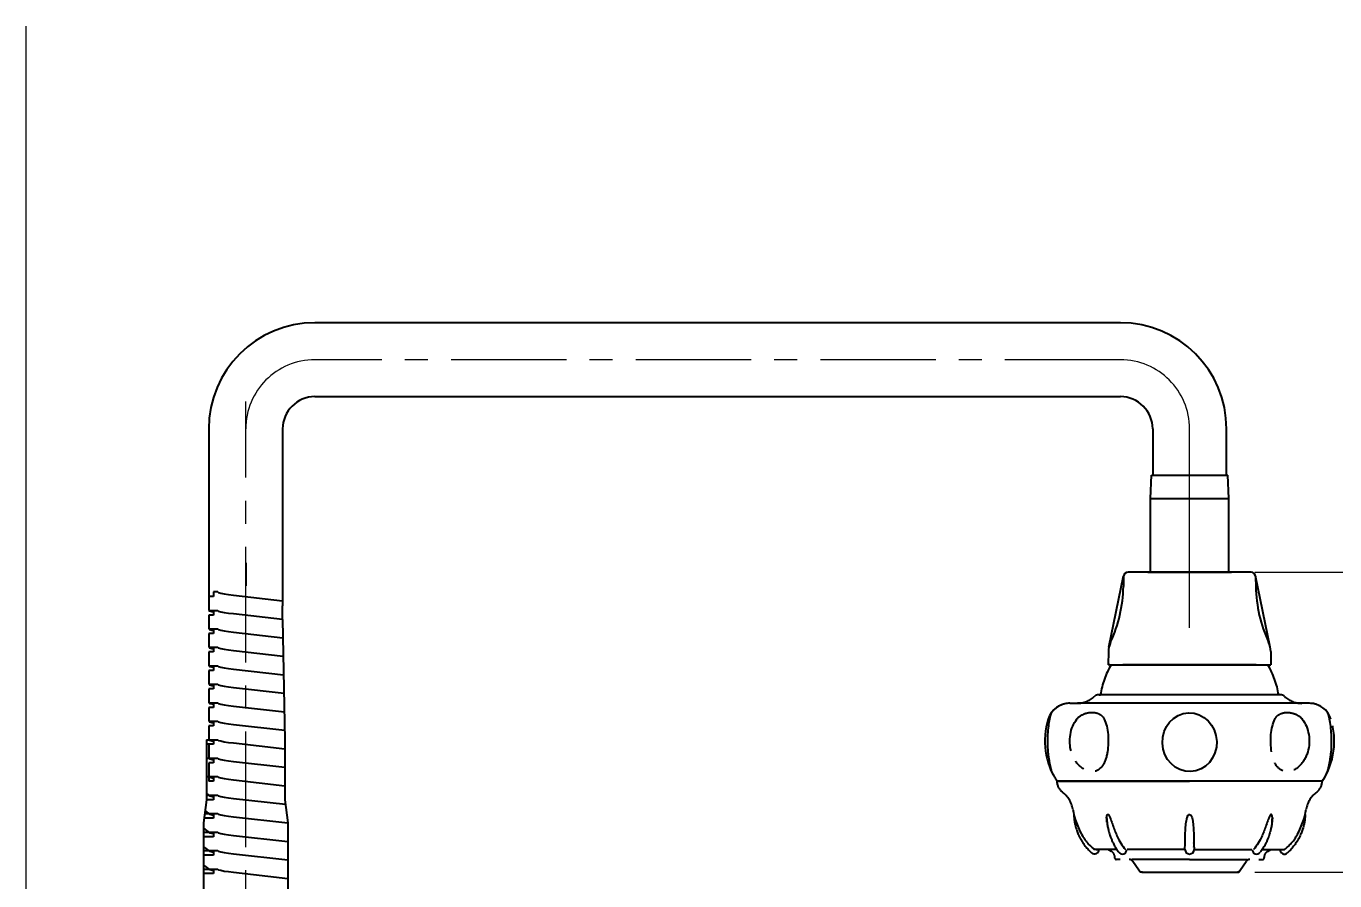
# Model space of a CAD drawing. Extents: x 0 to 1128, y 0 to 827.
# Drawn here: x 216.3 to 499.8, y 294.3 to 479.3 of the extents above; entities that cross this region are included whole.
import ezdxf

# ---------------------------------------------------------------- set-up
doc = ezdxf.new("R2010")
doc.units = 0
doc.header["$LTSCALE"] = 10
doc.header["$MEASUREMENT"] = 0
doc.header["$PDMODE"] = 3
doc.header["$PDSIZE"] = -10
for name, pattern in [('CENTER', [2, 1.25, -0.25, 0.25, -0.25]), ('CENTER2', [28.575, 19.05, -3.175, 3.175, -3.175]), ('HIDDEN', [0.375, 0.25, -0.125]), ('PHANTOM', [2.5, 1.25, -0.25, 0.25, -0.25, 0.25, -0.25])]:
    doc.linetypes.add(name, pattern=pattern)
doc.layers.get('0').update_dxf_attribs({"linetype": 'CONTINUOUS'})
doc.layers.get('DEFPOINTS').update_dxf_attribs({"linetype": 'CONTINUOUS'})
for name, color, linetype in [('1', 7, 'CONTINUOUS'), ('5', 5, 'CENTER'), ('DEF_LAYER_DETAIL_ITEM', 7, 'CONTINUOUS')]:
    doc.layers.add(name, color=color, linetype=linetype)
doc.layers.add('Cneter', color=1, linetype='CENTER2', lineweight=13)
doc.layers.add('DLB3013-CR2S_시공도$0$치수선', color=7, linetype='CONTINUOUS', lineweight=20)
doc.styles.add('Daelim Dimension', font='')
doc.styles.add('DLB3013-CR2S_시공도$0$Daelim Dimension', font='H2GTRE.TTF')
doc.styles.get('Daelim Dimension').set_extended_font_data('나눔고딕')
doc.dimstyles.new('DLB3013-CR2S_시공도$0$DEFAULT', dxfattribs={"dimscale": 2, "dimtxt": 2, "dimasz": 2, "dimexe": 0, "dimexo": 2, "dimgap": 1, "dimtad": 1, "dimdec": 1, "dimzin": 9, "dimdsep": 46, "dimtxsty": 'DLB3013-CR2S_시공도$0$Daelim Dimension', "dimcen": 0.5, "dimclrd": 252, "dimclre": 252, "dimclrt": 3, "dimadec": 1, "dimazin": 0, "dimtfac": 1, "dimtdec": 1, "dimtix": 1, "dimtmove": 0, "dimatfit": 3, "dimfxl": 1, "dimtolj": 1, "dimtzin": 1, "dimlwd": 9, "dimlwe": 9, "dimarcsym": 0})

# ---------------------------------------------------------------- blocks, each defined once
blk = doc.blocks.new('*D4')
at = {"color": 5, "lineweight": 9, "ltscale": 0.5, "transparency": 16777216}
for p, q in [((482.44, 361.1), (520.94, 361.1)), ((518.94, 300.18), (518.94, 357.1)), ((482.44, 296.18), (520.94, 296.18))]:
    blk.add_line(p, q, dxfattribs=at)
at = {"color": 5, "ltscale": 0.5, "transparency": 16777216}
for points in [[(518.27, 357.1), (519.61, 357.1), (518.94, 361.1)], [(518.27, 300.18), (519.61, 300.18), (518.94, 296.18)]]:
    blk.add_solid(points, dxfattribs=at)
at = {"layer": 'DEFPOINTS', "color": 0, "ltscale": 0.5, "transparency": 16777216}
for p in [(478.44, 361.1), (518.94, 361.1), (478.44, 296.18)]:
    blk.add_point(p, dxfattribs=at)
at = {"color": 7, "ltscale": 0.5, "transparency": 16777216, "insert": (511.81, 328.64), "char_height": 10, "attachment_point": 5, "rotation": 90, "style": 'Daelim Dimension'}
blk.add_mtext('\\A1;64.9', dxfattribs=at)

msp = doc.modelspace()

# ---------------------------------------------------------------- linework, layer by layer
at = {"color": 7, "linetype": 'Continuous'}
for p, q in [((453.31, 415.13), (278.81, 415.13)), ((278.81, 399.13), (453.31, 399.13)), ((255.81, 392.13), (255.81, 355.85)), ((271.81, 392.13), (271.81, 353.85)), ((460.31, 392.13), (460.31, 382.1)), ((459.81, 377.1), (460.06, 382.1)), ((460.06, 382.1), (476.56, 382.1)), ((476.81, 377.1), (476.56, 382.1)), ((459.81, 377.1), (476.81, 377.1)), ((459.81, 361.1), (459.81, 377.1)), ((476.81, 361.1), (476.81, 377.1)), ((459.25, 361.1), (477.38, 361.09)), ((255.81, 355.85), (255.81, 352.85)), ((256.81, 355.85), (255.81, 355.85)), ((256.81, 356.85), (256.81, 355.85)), ((257.81, 356.85), (256.81, 356.85)), ((255.81, 352.85), (257.81, 352.85)), ((255.81, 351.85), (255.81, 348.85)), ((256.81, 351.85), (255.81, 351.85)), ((256.51, 352.59), (256.81, 352.54)), ((256.81, 352.85), (256.81, 351.85)), ((271.81, 350.85), (271.81, 353.85)), ((255.81, 348.85), (257.81, 348.85)), ((256.81, 348.85), (256.81, 347.85)), ((255.81, 347.85), (255.81, 344.85)), ((256.81, 347.85), (255.81, 347.85)), ((256.51, 348.59), (256.81, 348.54)), ((255.81, 344.85), (257.81, 344.85)), ((255.81, 343.85), (255.81, 340.85)), ((256.81, 343.85), (255.81, 343.85)), ((256.51, 344.59), (256.81, 344.54)), ((256.81, 344.85), (256.81, 343.85)), ((255.81, 340.85), (257.81, 340.85)), ((256.42, 340.6), (256.81, 340.54)), ((256.81, 340.85), (256.81, 339.85)), ((255.81, 339.85), (255.81, 336.85)), ((256.81, 339.85), (255.81, 339.85)), ((255.81, 336.85), (257.81, 336.85)), ((255.81, 335.85), (255.81, 332.85)), ((256.81, 335.85), (255.81, 335.85)), ((256.51, 336.59), (256.81, 336.54)), ((256.81, 336.85), (256.81, 335.85)), ((487.62, 334.59), (448.97, 334.6)), ((255.81, 332.85), (257.81, 332.85)), ((255.81, 331.85), (255.81, 328.85)), ((256.81, 331.85), (255.81, 331.85)), ((256.51, 332.59), (256.81, 332.54)), ((256.81, 332.85), (256.81, 331.85)), ((492.59, 332.73), (444, 332.74)), ((255.81, 328.85), (257.81, 328.85)), ((255.81, 327.85), (255.81, 324.85)), ((256.81, 327.85), (255.81, 327.85)), ((256.51, 328.59), (256.81, 328.54)), ((256.81, 328.85), (256.81, 327.85)), ((255.31, 324.85), (255.31, 311.85)), ((255.31, 324.85), (257.81, 324.85)), ((256.81, 323.85), (255.31, 323.85)), ((255.81, 324.85), (257.81, 324.85)), ((255.81, 323.85), (255.81, 320.85)), ((256.51, 324.59), (256.81, 324.54)), ((256.81, 324.85), (256.81, 323.85)), ((272.31, 324.85), (272.31, 311.85)), ((255.31, 320.85), (257.81, 320.85)), ((256.51, 320.59), (256.81, 320.54)), ((256.81, 320.85), (256.81, 319.85)), ((255.81, 319.85), (255.81, 315.85)), ((256.81, 319.85), (255.81, 319.85)), ((255.31, 316.85), (257.81, 316.85)), ((256.81, 315.85), (255.81, 315.85)), ((256.51, 316.59), (256.81, 316.54)), ((256.81, 316.85), (256.81, 315.85)), ((439.55, 315.88), (468.29, 315.88)), ((468.29, 315.88), (439.55, 315.88)), ((497.03, 315.87), (468.29, 315.88)), ((255.31, 312.85), (257.81, 312.85)), ((256.51, 312.59), (256.81, 312.54)), ((256.81, 312.85), (256.81, 311.85)), ((256.81, 311.85), (255.31, 311.85)), ((256.81, 307.85), (254.83, 307.85)), ((254.95, 308.85), (257.81, 308.85)), ((256.51, 308.59), (256.81, 308.54)), ((256.81, 308.85), (256.81, 307.85)), ((254.71, 304.85), (257.81, 304.85)), ((256.81, 303.85), (254.71, 303.85)), ((256.51, 304.59), (256.81, 304.54)), ((256.81, 304.85), (256.81, 303.85)), ((254.71, 300.85), (257.81, 300.85)), ((256.51, 300.59), (256.81, 300.54)), ((256.81, 300.85), (256.81, 299.85)), ((256.81, 299.85), (254.71, 299.85)), ((254.71, 296.85), (257.81, 296.85)), ((256.81, 295.85), (254.71, 295.85)), ((256.51, 296.59), (256.81, 296.54)), ((256.81, 296.85), (256.81, 295.85)), ((458.13, 296.18), (478.44, 296.18))]:
    msp.add_line(p, q, dxfattribs=at)
for p, q in [((450.83, 344.89), (454.02, 360.31)), ((454, 360.13), (453.96, 358)), ((481.63, 361.09), (455, 361.1)), ((459.81, 361.1), (476.81, 361.1)), ((485.78, 344.87), (482.6, 360.3)), ((482.62, 360.11), (482.66, 357.99)), ((450.73, 343.97), (450.68, 341.07)), ((485.88, 343.95), (485.93, 341.06)), ((451.06, 341.07), (450.68, 341.07)), ((451.06, 341.07), (485.55, 341.06)), ((485.55, 341.06), (485.93, 341.06))]:
    msp.add_line(p, q)
at = {"color": 0}
msp.add_line((271.81, 350.85), (272.31, 324.85), dxfattribs=at)
at = {"color": 7}
msp.add_line((482.76, 341.04), (453.84, 341.09), dxfattribs=at)
at = {"linetype": 'ByBlock'}
for p, q in [((255.31, 311.85), (254.71, 306.85)), ((272.31, 311.85), (272.91, 306.85)), ((254.71, 306.85), (254.71, 248.85)), ((272.91, 306.85), (272.91, 248.85))]:
    msp.add_line(p, q, dxfattribs=at)
at = {"color": 7, "linetype": 'Continuous'}
for points in [[(257.81, 356.85), (257.96, 356.71), (258.41, 356.57), (259.12, 356.42), (260.07, 356.28), (261.21, 356.14), (271.81, 354.94)], [(255.81, 352.85), (255.99, 352.72), (256.51, 352.59)], [(257.81, 352.85), (257.96, 352.71), (258.41, 352.57), (259.12, 352.42), (260.07, 352.28), (261.21, 352.14), (271.81, 350.94)], [(255.81, 348.85), (255.99, 348.72), (256.51, 348.59)], [(257.81, 348.85), (257.96, 348.71), (258.41, 348.57), (259.12, 348.42), (260.07, 348.28), (261.21, 348.14), (271.89, 346.93)], [(255.81, 344.85), (255.99, 344.72), (256.51, 344.59)], [(257.81, 344.85), (257.96, 344.71), (258.41, 344.57), (259.12, 344.42), (260.07, 344.28), (261.21, 344.14), (271.97, 342.93)], [(255.81, 340.85), (255.97, 340.73), (256.42, 340.6)], [(257.81, 340.85), (257.96, 340.71), (258.41, 340.57), (259.12, 340.42), (260.07, 340.28), (261.21, 340.14), (272.04, 338.92)], [(255.81, 336.85), (255.99, 336.72), (256.51, 336.59)], [(257.81, 336.85), (257.96, 336.71), (258.41, 336.57), (259.12, 336.42), (260.07, 336.28), (261.21, 336.14), (272.12, 334.91)], [(255.81, 332.85), (255.99, 332.72), (256.51, 332.59)], [(257.81, 332.85), (257.96, 332.71), (258.41, 332.57), (259.12, 332.42), (260.07, 332.28), (261.21, 332.14), (272.2, 330.9)], [(255.81, 328.85), (255.99, 328.72), (256.51, 328.59)], [(257.81, 328.85), (257.96, 328.71), (258.41, 328.57), (259.12, 328.42), (260.07, 328.28), (261.21, 328.14), (272.27, 326.89)], [(255.81, 324.85), (255.99, 324.72), (256.51, 324.59)], [(257.81, 324.85), (257.96, 324.71), (258.41, 324.57), (259.12, 324.42), (260.07, 324.28), (261.21, 324.14), (272.31, 322.89)], [(255.81, 320.85), (255.99, 320.72), (256.81, 320.51)], [(257.81, 320.85), (257.96, 320.71), (258.41, 320.57), (259.12, 320.42), (260.07, 320.28), (261.21, 320.14), (272.31, 318.89)], [(255.81, 316.85), (255.99, 316.72), (256.81, 316.51)], [(257.81, 316.85), (257.96, 316.71), (258.41, 316.57), (259.12, 316.42), (260.07, 316.28), (261.21, 316.14), (272.31, 314.89)], [(255.31, 313.23), (255.99, 312.72), (256.81, 312.51)], [(257.81, 312.85), (257.96, 312.71), (258.41, 312.57), (259.12, 312.42), (260.07, 312.28), (261.21, 312.14), (272.43, 310.87)], [(255.03, 309.45), (255.99, 308.72), (256.81, 308.51)], [(257.81, 308.85), (257.96, 308.71), (258.41, 308.57), (259.12, 308.42), (260.07, 308.28), (261.21, 308.14), (272.91, 306.82)], [(254.71, 305.69), (255.99, 304.72), (256.81, 304.51)], [(257.81, 304.85), (257.96, 304.71), (258.41, 304.57), (259.12, 304.42), (260.07, 304.28), (261.21, 304.14), (272.91, 302.82)], [(254.71, 301.69), (255.99, 300.72), (256.81, 300.51)], [(257.81, 300.85), (257.96, 300.71), (258.41, 300.57), (259.12, 300.42), (260.07, 300.28), (261.21, 300.14), (272.91, 298.82)], [(254.71, 297.69), (255.99, 296.72), (256.81, 296.51)], [(257.81, 296.85), (257.96, 296.71), (258.41, 296.57), (259.12, 296.42), (260.07, 296.28), (261.21, 296.14), (272.91, 294.82)]]:
    msp.add_lwpolyline(points, dxfattribs=at)
for centre, radius, start, end in [((278.81, 392.13), 23, 90, 180), ((453.31, 392.13), 23, 0, 90), ((278.81, 392.13), 7, 90, 180), ((453.31, 392.13), 7, 0, 90)]:
    msp.add_arc(centre, radius, start, end, dxfattribs=at)
for centre, radius, start, end in [((455, 360.11), 0.994, 89.9686, 178.9686), ((481.63, 360.1), 0.994, 0.9686, 89.9686), ((424.16, 358.54), 29.81, 335.0731, 358.9686), ((512.47, 358.49), 29.81, 180.9686, 204.8641), ((455.7, 343.88), 4.97, 155.0731, 178.9686), ((480.91, 343.87), 4.97, 0.9686, 24.8641)]:
    msp.add_arc(centre, radius, start, end)
at = {"layer": '1', "color": 7}
msp.add_line((480.46, 361.09), (456.17, 361.1), dxfattribs=at)
at = {"layer": '5', "color": 7}
for p, q in [((448.68, 334.6), (448.97, 334.6)), ((487.91, 334.59), (487.62, 334.59)), ((497.03, 315.87), (468.29, 315.88)), ((448.4, 301.08), (447.71, 301.08)), ((452.53, 301.08), (448.4, 301.08)), ((451.38, 300.66), (450.65, 301.08)), ((467.31, 301.08), (454.43, 301.08)), ((469.27, 301.08), (482.09, 301.08)), ((484.04, 301.07), (488.87, 301.07)), ((485.19, 300.65), (485.93, 301.07)), ((452.11, 299.22), (452.11, 299.39)), ((468.28, 298.92), (452.41, 298.93)), ((457.32, 296.6), (455.99, 298.51)), ((468.28, 298.92), (484.16, 298.92)), ((479.25, 296.59), (480.58, 298.5)), ((484.45, 299.21), (484.45, 299.38)), ((457.61, 296.18), (457.32, 296.6)), ((458.13, 296.18), (457.61, 296.18)), ((478.44, 296.18), (478.95, 296.18)), ((478.95, 296.18), (479.25, 296.59))]:
    msp.add_line(p, q, dxfattribs=at)
at = {"layer": '5', "color": 7, "linetype": 'Continuous'}
for p, q in [((442.34, 332.74), (444, 332.74)), ((494.25, 332.73), (492.59, 332.73))]:
    msp.add_line(p, q, dxfattribs=at)
at = {"layer": '5', "color": 7}
for centre, radius, start, end in [((468.29, 331.32), 19.6, 150.0969, 170.3673), ((468.28, 331.32), 19.6, 9.5699, 29.8403), ((448.68, 333.13), 1.47, 89.9843, 133.4238), ((487.91, 333.12), 1.47, 46.5448, 89.9843), ((442.34, 327.84), 4.9, 89.9843, 143.5882), ((444, 338.07), 5.33, 269.9843, 313.4238), ((492.59, 338.05), 5.33, 226.5448, 269.9843), ((494.25, 327.83), 4.9, 36.3819, 89.9843), ((452.65, 324.57), 15.72, 162.4049, 213.5533), ((483.94, 324.56), 15.72, 326.4154, 17.5637), ((452.65, 324.57), 15.72, 204.9067, 213.5533), ((483.94, 324.56), 15.72, 326.4154, 335.0624), ((442.49, 315.88), 2.94, 179.9843, 233.1781), ((494.09, 315.87), 2.94, 306.7905, 359.9843), ((437.2, 308.82), 5.88, 9.8339, 53.1781), ((499.37, 308.81), 5.88, 126.7905, 170.1347), ((460.38, 312.84), 17.64, 189.8339, 209.9722), ((476.2, 312.84), 17.64, 329.9964, 350.1347), ((453.59, 308.92), 9.8, 209.9722, 228.5747), ((482.99, 308.92), 9.8, 306.8542, 329.9964), ((453.59, 308.92), 9.8, 228.5747, 233.1144), ((448.4, 303.04), 1.96, 228.5747, 269.9843), ((450.64, 299.39), 1.47, 359.9843, 59.9843), ((485.92, 299.38), 1.47, 119.9843, 179.9843), ((452.41, 299.22), 0.294, 179.9843, 269.9843), ((455.18, 297.95), 0.98, 34.9843, 89.9843), ((481.38, 297.94), 0.98, 89.9843, 144.9843), ((484.16, 299.21), 0.294, 269.9843, 359.9843), ((458.13, 297.16), 0.98, 214.9843, 269.9843), ((478.44, 297.16), 0.98, 269.9843, 324.9843)]:
    msp.add_arc(centre, radius, start, end, dxfattribs=at)
at = {"layer": '5', "color": 7, "linetype": 'Continuous'}
for centre, radius, start, end in [((442.34, 327.84), 4.9, 89.9843, 162.4049), ((494.25, 327.83), 4.9, 17.5637, 89.9843), ((447.71, 301.08), 0.98, 228.3442, 359.9843), ((453.73, 301.08), 0.98, 217.4987, 359.9843), ((468.29, 301.08), 0.98, 180.2555, 359.9843), ((482.84, 301.08), 0.98, 179.9843, 322.4699), ((488.87, 301.07), 0.98, 179.9843, 311.6244)]:
    msp.add_arc(centre, radius, start, end, dxfattribs=at)
msp.add_ellipse((468.3, 324.3), major_axis=(0.21, -6.36), ratio=0.925839, dxfattribs=at)
at = {"layer": '5', "color": 7}
for points, knots in [([(437.95, 329.32), (437.59, 327.45), (437.38, 324.63), (437.71, 321.05), (437.91, 319.97), (438.26, 318.4), (438.4, 317.94), (438.4, 317.94)], [0, 0, 0, 0, 0.500047, 0.500047, 0.75007, 0.75007, 1, 1, 1, 1]), ([(438.4, 330.76), (438.4, 330.76), (438.4, 330.76), (438.4, 330.76), (438.36, 330.67), (438.19, 330.23), (438.06, 329.89), (437.95, 329.32)], [0, 0, 0, 0, 0.000187, 0.000187, 0.500094, 0.500094, 1, 1, 1, 1]), ([(449.79, 329.32), (450.72, 327.45), (450.89, 324.63), (450.32, 321.05), (449.97, 319.96), (448.85, 318.4), (448.06, 317.94), (446.28, 317.93), (445.3, 318.38), (443.67, 319.94), (443.03, 321.04), (441.97, 324.62), (442.43, 327.45), (443.89, 329.32)], [0, 0, 0, 0, 0.25, 0.25, 0.375, 0.375, 0.5, 0.5, 0.625, 0.625, 0.75, 0.75, 1, 1, 1, 1]), ([(443.89, 329.32), (444.33, 329.89), (444.91, 330.23), (446.05, 330.67), (446.62, 330.76), (447.69, 330.76), (448.2, 330.67), (449.11, 330.23), (449.51, 329.89), (449.79, 329.32)], [0, 0, 0, 0, 0.25, 0.25, 0.5, 0.5, 0.75, 0.75, 1, 1, 1, 1]), ([(492.7, 329.31), (494.15, 327.43), (494.61, 324.62), (493.56, 321.04), (492.93, 319.95), (491.32, 318.39), (490.33, 317.93), (488.55, 317.92), (487.76, 318.37), (486.62, 319.93), (486.27, 321.03), (485.69, 324.61), (485.86, 327.43), (486.79, 329.31)], [0, 0, 0, 0, 0.25, 0.25, 0.375, 0.375, 0.5, 0.5, 0.625, 0.625, 0.75, 0.75, 1, 1, 1, 1]), ([(486.79, 329.31), (487.08, 329.88), (487.48, 330.22), (488.38, 330.65), (488.89, 330.75), (489.96, 330.75), (490.54, 330.65), (491.68, 330.22), (492.26, 329.88), (492.7, 329.31)], [0, 0, 0, 0, 0.25, 0.25, 0.5, 0.5, 0.75, 0.75, 1, 1, 1, 1]), ([(498.63, 329.3), (498.52, 329.87), (498.4, 330.22), (498.23, 330.65), (498.18, 330.74), (498.18, 330.74)], [0, 0, 0, 0, 0.500109, 0.500109, 1, 1, 1, 1]), ([(498.18, 317.92), (498.18, 317.92), (498.18, 317.92), (498.18, 317.92), (498.31, 318.37), (498.67, 319.93), (498.87, 321.03), (499.21, 324.6), (499, 327.43), (498.63, 329.3)], [0, 0, 0, 0, 0.000094, 0.000094, 0.25007, 0.25007, 0.500047, 0.500047, 1, 1, 1, 1])]:
    msp.add_open_spline(points, degree=3, knots=knots, dxfattribs=at)
at = {"layer": '5', "color": 7, "linetype": 'Continuous'}
for points, knots in [([(443.23, 308.7), (443.24, 308.36), (443.29, 307.73), (443.42, 306.85), (443.59, 306.1), (443.77, 305.49), (443.94, 304.98), (444.12, 304.52), (444.34, 304.02), (444.64, 303.42), (445.05, 302.73), (445.57, 301.96), (446.24, 301.15), (446.76, 300.62), (447.04, 300.36)], [0, 0, 0, 0, 0.106842, 0.201447, 0.28312, 0.351406, 0.406029, 0.451855, 0.509446, 0.580974, 0.666271, 0.764989, 0.876533, 1, 1, 1, 1]), ([(450.37, 307.33), (450.36, 307.44), (450.35, 307.55), (450.33, 307.86), (450.34, 308.07), (450.37, 308.36), (450.39, 308.46), (450.46, 308.63), (450.52, 308.71), (450.76, 308.65), (450.87, 308.4), (451.07, 308.01), (451.15, 307.8), (451.39, 307.19), (451.53, 306.79), (451.96, 305.57), (452.24, 304.78), (452.56, 304.03)], [0, 0, 0, 0, 0.049926, 0.049926, 0.144934, 0.144934, 0.192437, 0.192437, 0.239941, 0.239941, 0.334948, 0.334948, 0.429956, 0.429956, 0.619971, 0.619971, 1, 1, 1, 1]), ([(450.38, 307.31), (450.4, 307.04), (450.47, 306.48), (450.62, 305.71), (450.79, 305.02), (450.95, 304.45), (451.13, 303.89), (451.36, 303.29), (451.64, 302.65), (451.98, 301.97), (452.42, 301.23), (452.76, 300.74), (452.96, 300.48)], [0, 0, 0, 0, 0.104498, 0.216327, 0.307297, 0.380339, 0.453085, 0.543257, 0.636404, 0.739464, 0.86096, 1, 1, 1, 1]), ([(467.35, 304.02), (467.37, 304.79), (467.39, 305.59), (467.52, 306.82), (467.57, 307.24), (467.73, 307.86), (467.79, 308.07), (467.92, 308.36), (467.98, 308.45), (468.11, 308.62), (468.21, 308.71), (468.54, 308.64), (468.64, 308.39), (468.81, 308), (468.87, 307.8), (469.01, 307.19), (469.06, 306.78), (469.18, 305.57), (469.21, 304.78), (469.22, 304.02)], [0, 0, 0, 0, 0.25, 0.25, 0.375, 0.375, 0.4375, 0.4375, 0.46875, 0.46875, 0.5, 0.5, 0.5625, 0.5625, 0.625, 0.625, 0.75, 0.75, 1, 1, 1, 1]), ([(486.2, 307.3), (486.17, 307.03), (486.1, 306.47), (485.95, 305.7), (485.79, 305.01), (485.62, 304.44), (485.44, 303.88), (485.21, 303.28), (484.93, 302.64), (484.59, 301.96), (484.15, 301.22), (483.81, 300.73), (483.61, 300.48)], [0, 0, 0, 0, 0.104498, 0.216327, 0.307297, 0.380339, 0.453085, 0.543257, 0.636404, 0.739464, 0.86096, 1, 1, 1, 1]), ([(486.21, 307.32), (486.22, 307.43), (486.22, 307.54), (486.24, 307.85), (486.24, 308.06), (486.2, 308.35), (486.18, 308.45), (486.11, 308.62), (486.06, 308.7), (485.82, 308.64), (485.7, 308.39), (485.51, 308), (485.42, 307.79), (485.18, 307.18), (485.04, 306.78), (484.62, 305.56), (484.33, 304.77), (484.01, 304.02)], [0, 0, 0, 0, 0.049926, 0.049926, 0.144934, 0.144934, 0.192437, 0.192437, 0.239941, 0.239941, 0.334948, 0.334948, 0.429956, 0.429956, 0.619971, 0.619971, 1, 1, 1, 1]), ([(493.34, 308.68), (493.33, 308.35), (493.29, 307.72), (493.15, 306.84), (492.98, 306.09), (492.8, 305.47), (492.63, 304.97), (492.45, 304.51), (492.23, 304.01), (491.93, 303.41), (491.52, 302.71), (491, 301.95), (490.33, 301.14), (489.81, 300.61), (489.53, 300.35)], [0, 0, 0, 0, 0.106842, 0.201447, 0.28312, 0.351406, 0.406029, 0.451855, 0.509446, 0.580974, 0.666271, 0.764989, 0.876533, 1, 1, 1, 1])]:
    msp.add_open_spline(points, degree=3, knots=knots, dxfattribs=at)
at = {"layer": '5', "color": 7, "linetype": 'HIDDEN'}
for points, knots in [([(450.34, 307.98), (450.34, 307.85), (450.34, 307.73), (450.35, 307.49), (450.36, 307.38), (450.38, 307.27)], [0, 0, 0, 0, 0.532498, 0.532498, 1, 1, 1, 1]), ([(486.23, 307.97), (486.24, 307.84), (486.23, 307.72), (486.22, 307.48), (486.21, 307.37), (486.2, 307.26)], [0, 0, 0, 0, 0.532498, 0.532498, 1, 1, 1, 1]), ([(447.05, 300.37), (447.05, 300.37), (447.04, 300.36), (447.04, 300.36), (447.04, 300.36), (447.04, 300.36), (447.04, 300.36)], [0, 0, 0, 0, 0.998378, 0.998378, 0.998378, 1, 1, 1, 1]), ([(489.52, 300.36), (489.52, 300.35), (489.53, 300.35), (489.53, 300.35), (489.53, 300.35), (489.53, 300.35), (489.53, 300.35)], [0, 0, 0, 0, 0.998378, 0.998378, 0.998378, 1, 1, 1, 1])]:
    msp.add_open_spline(points, degree=3, knots=knots, dxfattribs=at)
for points in [[(450.41, 306.99), (450.39, 307.1), (450.38, 307.22), (450.37, 307.33)], [(486.16, 306.98), (486.18, 307.09), (486.19, 307.21), (486.21, 307.32)], [(467.31, 301.09), (467.31, 301.21), (467.31, 301.33), (467.31, 301.46)], [(469.25, 302.44), (469.25, 302.46), (469.25, 302.49), (469.25, 302.52)], [(469.26, 301.69), (469.26, 301.48), (469.27, 301.28), (469.27, 301.09)], [(469.26, 301.55), (469.26, 301.59), (469.26, 301.64), (469.26, 301.69)]]:
    msp.add_open_spline(points, degree=3, dxfattribs=at)
at = {"layer": '5', "color": 7, "linetype": 'Continuous'}
for points in [[(452.56, 304.03), (453.05, 302.88), (453.69, 301.89), (454.43, 301.09)], [(467.31, 301.46), (467.31, 302.18), (467.33, 303.05), (467.35, 304.02)], [(469.22, 304.02), (469.24, 303.15), (469.26, 302.36), (469.26, 301.69)], [(484.01, 304.02), (483.52, 302.87), (482.88, 301.88), (482.14, 301.09)], [(447.04, 300.36), (447.04, 300.36), (447.05, 300.37), (447.05, 300.37)], [(489.53, 300.35), (489.53, 300.35), (489.52, 300.35), (489.52, 300.36)]]:
    msp.add_open_spline(points, degree=3, dxfattribs=at)
at = {"layer": 'Cneter', "linetype": 'CENTER', "ltscale": 2}
for p, q in [((453.31, 407.13), (278.81, 407.13)), ((263.81, 221.6), (263.81, 398.08))]:
    msp.add_line(p, q, dxfattribs=at)
at = {"layer": 'Cneter'}
msp.add_line((468.31, 349.1), (468.31, 392.13), dxfattribs=at)
for centre, start, end in [((278.81, 392.13), 90, 180), ((453.31, 392.13), 0, 90)]:
    msp.add_arc(centre, 15, start, end, dxfattribs=at)
at = {"layer": 'DEF_LAYER_DETAIL_ITEM', "color": 7, "linetype": 'PHANTOM'}
for p, q in [((476.31, 382.1), (476.31, 392.13)), ((263.81, 363.15), (263.81, 358.15))]:
    msp.add_line(p, q, dxfattribs=at)
at = {"layer": 'DLB3013-CR2S_시공도$0$치수선'}
msp.add_line((216.26, 87.66), (216.26, 479.34), dxfattribs=at)

# ---------------------------------------------------------------- dimensions: what is measured, and where the dimension line sits
at = {"color": 5, "ltscale": 0.5}
dim = msp.add_linear_dim(base=(518.94, 361.1), p1=(478.44, 296.18), p2=(478.44, 361.1), angle=90, text='64.9', dimstyle='DLB3013-CR2S_시공도$0$DEFAULT', override={"dimtxt": 5, "dimexe": 1, "dimdec": 0, "dimtxsty": 'Daelim Dimension', "dimclrd": 5, "dimclre": 5, "dimclrt": 7}, dxfattribs=at)
dim.commit()
dim.dimension.update_dxf_attribs({"geometry": '*D4', "text_midpoint": (511.81, 328.64)})

doc.saveas('drawing.dxf')
